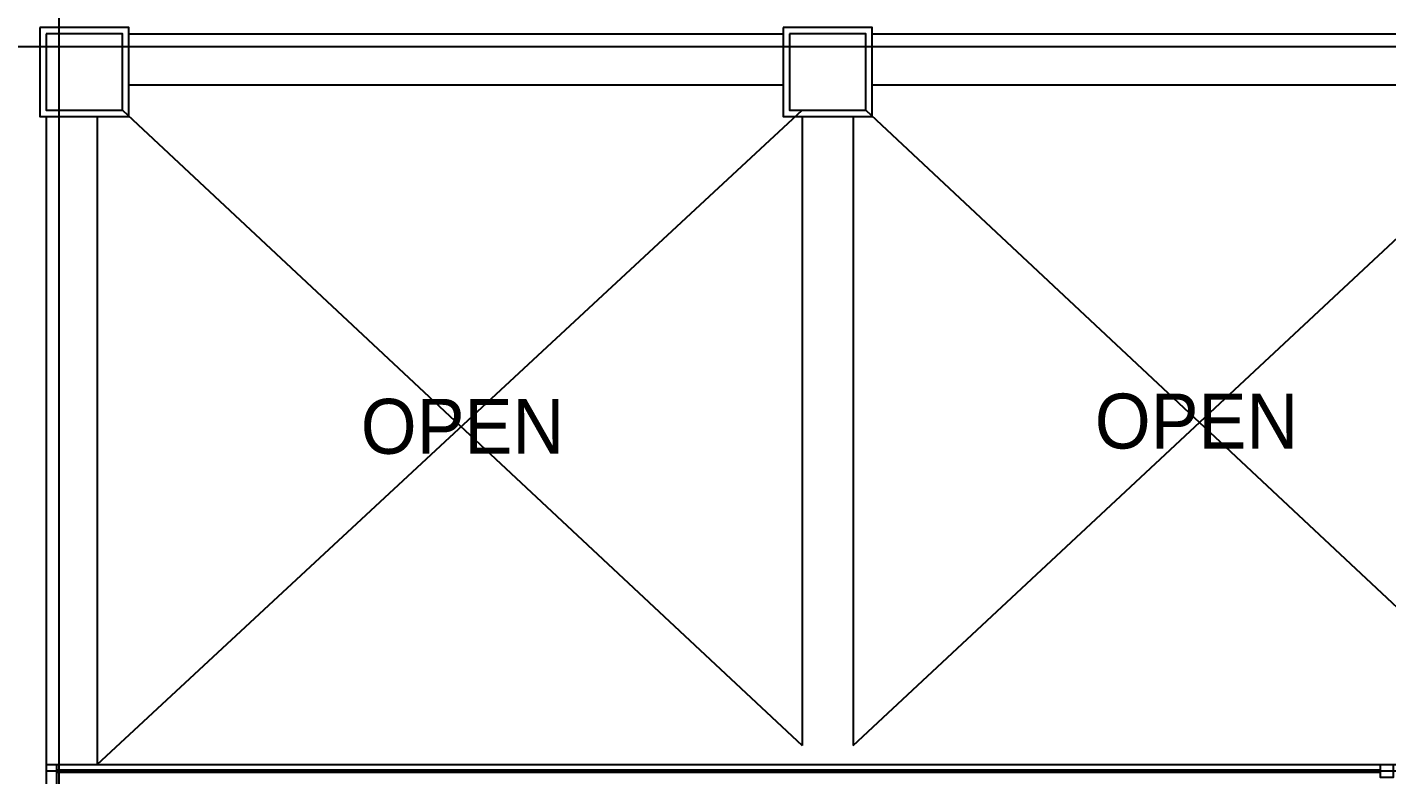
# Model space of a CAD drawing. Header units: millimetres. Extents: x 0 to 199210, y 0 to 94205.
# Drawn here: x 141713 to 152413, y 32729 to 38611 of the extents above; entities that cross this region are included whole.
import ezdxf
from ezdxf.enums import TextEntityAlignment as Align

# ---------------------------------------------------------------- set-up
doc = ezdxf.new("R2010")
doc.units = ezdxf.units.MM
doc.linetypes.add('CEN', pattern=[62, 60, -1, 0, -1])
doc.layers.get('Defpoints').update_dxf_attribs({"color": 142})
for name, color, linetype in [('4', 4, 'Continuous'), ('CEN', 1, 'CEN'), ('COL', 2, 'Continuous'), ('OPEN', 11, 'Continuous'), ('WID', 4, 'Continuous')]:
    doc.layers.add(name, color=color, linetype=linetype)
doc.styles.add('11', font='Dotum.ttf')
doc.styles.add('돋움', font='Dotum.ttf')
doc.dimstyles.new('150', dxfattribs={"dimscale": 50, "dimtxt": 6, "dimasz": 3, "dimexe": 2, "dimexo": 4.5, "dimgap": 1.5, "dimtad": 1, "dimtoh": 1, "dimdec": 0, "dimzin": 0, "dimdsep": 46, "dimtxsty": '11', "dimblk1": 'ARCHTICK', "dimblk2": 'ARCHTICK', "dimsah": 1, "dimcen": 5, "dimclrd": 143, "dimclre": 143, "dimclrt": 7, "dimadec": 0, "dimazin": 0, "dimtfac": 1, "dimtdec": 0, "dimtix": 1, "dimtmove": 2, "dimatfit": 3, "dimldrblk": 'ARCHTICK', "dimfxl": 1, "dimtolj": 1, "dimtzin": 0, "dimlwd": -1, "dimlwe": -1, "dimarcsym": 0})

# ---------------------------------------------------------------- blocks, each defined once
blk = doc.blocks.new('_ArchTick')
at = {"color": 0, "linetype": 'ByBlock', "const_width": 0.15}
blk.add_lwpolyline([(-0.5, -0.5), (0.5, 0.5)], dxfattribs=at)
blk = doc.blocks.new('*D205')
at = {"color": 143, "transparency": 16777216}
for p, q in [((141638, 32759), (140820, 32759)), ((140920, 32759), (140920, 30759)), ((140695, 30759), (140820, 30759))]:
    blk.add_line(p, q, dxfattribs=at)
at = {"layer": 'Defpoints', "color": 0, "transparency": 16777216}
for p in [(141863, 32759), (140920, 30759), (140920, 30759)]:
    blk.add_point(p, dxfattribs=at)
at = {"color": 143, "transparency": 16777216, "xscale": 150, "yscale": 150, "zscale": 150}
for p, rotation in [((140920, 32759), 90), ((140920, 30759), 270)]:
    blk.add_blockref('_ArchTick', p, dxfattribs=dict(at, rotation=rotation))
at = {"color": 7, "transparency": 16777216, "insert": (140695, 31759), "char_height": 300, "attachment_point": 5, "rotation": 90, "style": '11'}
blk.add_mtext('\\A1;2000', dxfattribs=at)

msp = doc.modelspace()

# ---------------------------------------------------------------- linework, layer by layer
for p, q in [((142513.2, 38558.9), (147663.2, 38558.9)), ((148363.2, 38558.9), (153413.2, 38558.9)), ((142513.2, 38158.9), (147663.2, 38158.9)), ((148363.2, 38158.9), (153413.2, 38158.9)), ((141863.2, 37908.9), (141863.2, 32808.9)), ((142263.2, 37908.9), (142263.2, 32808.9)), ((147813.2, 37908.9), (147813.2, 32958.9)), ((148213.2, 37908.9), (148213.2, 32958.9))]:
    msp.add_line(p, q)
at = {"layer": '4'}
for points in [[(141813.2, 38608.9), (141813.2, 37908.9), (142513.2, 37908.9), (142513.2, 38608.9)], [(147663.2, 38608.9), (147663.2, 37908.9), (148363.2, 37908.9), (148363.2, 38608.9)]]:
    msp.add_lwpolyline(points, close=True, dxfattribs=at)
at = {"layer": 'CEN'}
for p, q in [((141963.2, 39166.8), (141963.2, 5395.3)), ((140920, 38458.9), (189789.1, 38458.9)), ((141863.2, 32758.9), (189789.1, 32758.9))]:
    msp.add_line(p, q, dxfattribs=at)
at = {"layer": 'COL'}
for points in [[(141863.2, 38558.9), (141863.2, 37958.9), (142463.2, 37958.9), (142463.2, 38558.9), (141863.2, 38558.9)], [(147713.2, 38558.9), (147713.2, 37958.9), (148313.2, 37958.9), (148313.2, 38558.9), (147713.2, 38558.9)]]:
    msp.add_lwpolyline(points, dxfattribs=at)
at = {"layer": 'OPEN'}
for p, q in [((142263.2, 32808.9), (147813.2, 37958.9)), ((142463.2, 37958.9), (147813.2, 32958.9)), ((148313.2, 37958.9), (153813.2, 32808.9)), ((148213.2, 32958.9), (153413.2, 37808.9))]:
    msp.add_line(p, q, dxfattribs=at)
at = {"layer": 'WID', "color": 4}
for p, q in [((141863.2, 32808.9), (153813.2, 32808.9)), ((141863.2, 32808.9), (141863.2, 30898.9)), ((141943.2, 32808.9), (141943.2, 30898.9)), ((141943.2, 32768.9), (152363.2, 32768.9)), ((141943.2, 32748.9), (152363.2, 32748.9))]:
    msp.add_line(p, q, dxfattribs=at)
msp.add_lwpolyline([(152363.2, 32808.9), (152463.2, 32808.9), (152463.2, 32708.9), (152363.2, 32708.9), (152363.2, 32808.9), (152363.2, 32808.9)], dxfattribs=at)

# ---------------------------------------------------------------- texts
at = {"layer": 'OPEN', "style": '돋움'}
for p in [(145139.3, 35471), (150916, 35512.4)]:
    msp.add_text('OPEN', height=432, dxfattribs=at).set_placement(p, align=Align.MIDDLE)

# ---------------------------------------------------------------- dimensions: what is measured, and where the dimension line sits
dim = msp.add_linear_dim(base=(140920, 30758.9), p1=(141863.2, 32758.9), p2=(140920, 30758.9), angle=90, dimstyle='150')
dim.commit()
dim.dimension.update_dxf_attribs({"geometry": '*D205', "text_midpoint": (140694.8, 31758.9)})

doc.saveas('drawing.dxf')
